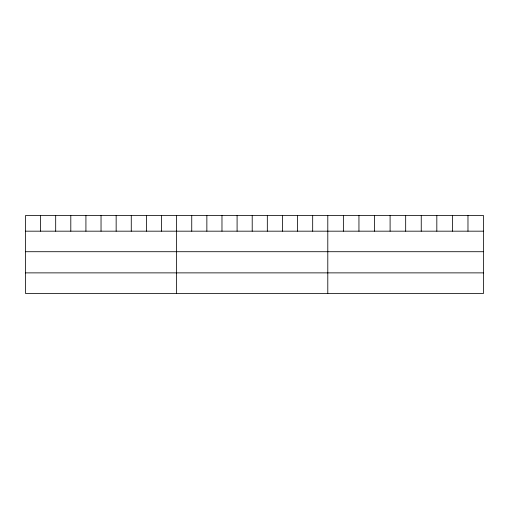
<?xml version="1.0" encoding="UTF-8"?>
<svg xmlns="http://www.w3.org/2000/svg" width="509" height="509" viewBox="0 0 509 509"><rect width="100%" height="100%" fill="white"/><g stroke="black" fill="none" stroke-linecap="round" stroke-linejoin="round"><path stroke-width="0.76" d="M483.55 251.713L483.55 215.587L25.45 215.587L25.45 293.413L483.55 293.413L483.55 251.713L25.45 251.713M25.45 231.175L483.55 231.175M25.45 272.875L483.55 272.875M467.975 215.587L467.975 231.175M452.399 215.587L452.399 231.175M436.824 215.587L436.824 231.175M421.248 215.587L421.248 231.175M405.673 215.587L405.673 231.175M390.098 215.587L390.098 231.175M374.522 215.587L374.522 231.175M358.947 215.587L358.947 231.175M343.371 215.587L343.371 231.175M327.796 215.587L327.796 293.413M312.679 215.587L312.679 231.175M297.561 215.587L297.561 231.175M282.444 215.587L282.444 231.175M267.327 215.587L267.327 231.175M252.209 215.587L252.209 231.175M237.092 215.587L237.092 231.175M221.975 215.587L221.975 231.175M206.858 215.587L206.858 231.175M191.74 215.587L191.74 231.175M176.623 215.587L176.623 293.413M161.506 215.587L161.506 231.175M146.388 215.587L146.388 231.175M131.271 215.587L131.271 231.175M116.154 215.587L116.154 231.175M101.037 215.587L101.037 231.175M85.919 215.587L85.919 231.175M70.802 215.587L70.802 231.175M55.685 215.587L55.685 231.175M40.567 215.587L40.567 231.175"/></g></svg>
